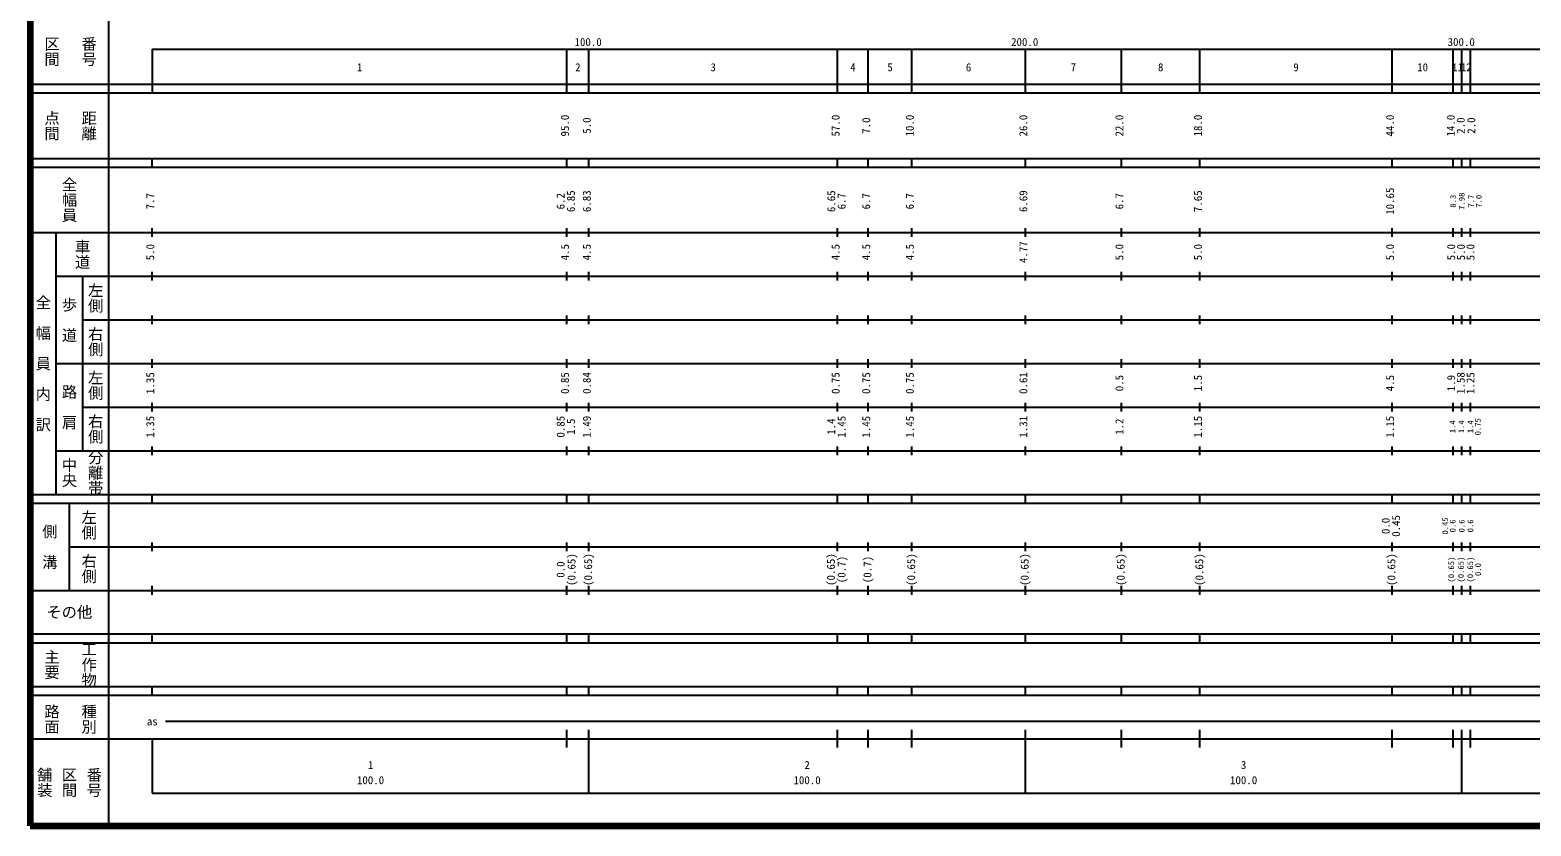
# Model space of a CAD drawing. Units: millimetres on the paper, enlarged 1000 times. Extents: x 40000 to 680000, y 20000 to 380000.
# Drawn here: x 40000 to 383823, y 20000 to 202409 of the extents above; entities that cross this region are included whole.
import ezdxf
from ezdxf.enums import TextEntityAlignment as Align

# ---------------------------------------------------------------- set-up
doc = ezdxf.new("R2010")
doc.units = ezdxf.units.MM
doc.header["$LTSCALE"] = 1000
doc.layers.add('M-TTL', color=2, linetype='Continuous', lineweight=140)
doc.layers.add('M-TTL-BAND', color=7, linetype='Continuous', lineweight=25)
doc.styles.add('@ＭＳ ゴシック', font='')
doc.styles.add('ＭＳ ゴシック', font='')
doc.styles.get('@ＭＳ ゴシック').set_extended_font_data('@MS Gothic')
doc.styles.get('ＭＳ ゴシック').set_extended_font_data('MS Gothic')

msp = doc.modelspace()

# ---------------------------------------------------------------- linework, layer by layer
at = {"layer": 'M-TTL'}
for p, q in [((40000, 380000), (40000, 20000)), ((40000, 20000), (680000, 20000))]:
    msp.add_line(p, q, dxfattribs=at)
at = {"layer": 'M-TTL-BAND'}
for p, q in [((58000, 370000), (58000, 20000)), ((68000, 198000), (579000, 198000)), ((68000, 198000), (68000, 188000)), ((163000, 188000), (163000, 198000)), ((168000, 188000), (168000, 198000)), ((225000, 188000), (225000, 198000)), ((232000, 188000), (232000, 198000)), ((242000, 188000), (242000, 198000)), ((268000, 188000), (268000, 198000)), ((290000, 188000), (290000, 198000)), ((308000, 188000), (308000, 198000)), ((352000, 188000), (352000, 198000)), ((366000, 188000), (366000, 198000)), ((368000, 188000), (368000, 198000)), ((370000, 188000), (370000, 198000)), ((40000, 190000), (579000, 190000)), ((40000, 188000), (579000, 188000)), ((40000, 173000), (579000, 173000)), ((68000, 171000), (68000, 173000)), ((163000, 171000), (163000, 173000)), ((168000, 171000), (168000, 173000)), ((225000, 171000), (225000, 173000)), ((232000, 171000), (232000, 173000)), ((242000, 171000), (242000, 173000)), ((268000, 171000), (268000, 173000)), ((290000, 171000), (290000, 173000)), ((308000, 171000), (308000, 173000)), ((352000, 171000), (352000, 173000)), ((366000, 171000), (366000, 173000)), ((368000, 171000), (368000, 173000)), ((370000, 171000), (370000, 173000)), ((40000, 171000), (579000, 171000)), ((40000, 156000), (579000, 156000)), ((46000, 96000), (46000, 156000)), ((68000, 155000), (68000, 157000)), ((163000, 155000), (163000, 157000)), ((168000, 155000), (168000, 157000)), ((225000, 155000), (225000, 157000)), ((232000, 155000), (232000, 157000)), ((242000, 155000), (242000, 157000)), ((268000, 155000), (268000, 157000)), ((290000, 155000), (290000, 157000)), ((308000, 155000), (308000, 157000)), ((352000, 155000), (352000, 157000)), ((366000, 155000), (366000, 157000)), ((368000, 155000), (368000, 157000)), ((370000, 155000), (370000, 157000)), ((46000, 146000), (579000, 146000)), ((52000, 146000), (52000, 106000)), ((68000, 145000), (68000, 147000)), ((163000, 145000), (163000, 147000)), ((168000, 145000), (168000, 147000)), ((225000, 145000), (225000, 147000)), ((232000, 145000), (232000, 147000)), ((242000, 145000), (242000, 147000)), ((268000, 145000), (268000, 147000)), ((290000, 145000), (290000, 147000)), ((308000, 145000), (308000, 147000)), ((352000, 145000), (352000, 147000)), ((366000, 145000), (366000, 147000)), ((368000, 145000), (368000, 147000)), ((370000, 145000), (370000, 147000)), ((52000, 136000), (579000, 136000)), ((68000, 135000), (68000, 137000)), ((163000, 135000), (163000, 137000)), ((168000, 135000), (168000, 137000)), ((225000, 135000), (225000, 137000)), ((232000, 135000), (232000, 137000)), ((242000, 135000), (242000, 137000)), ((268000, 135000), (268000, 137000)), ((290000, 135000), (290000, 137000)), ((308000, 135000), (308000, 137000)), ((352000, 135000), (352000, 137000)), ((366000, 135000), (366000, 137000)), ((368000, 135000), (368000, 137000)), ((370000, 135000), (370000, 137000)), ((46000, 126000), (579000, 126000)), ((68000, 125000), (68000, 127000)), ((163000, 125000), (163000, 127000)), ((168000, 125000), (168000, 127000)), ((225000, 125000), (225000, 127000)), ((232000, 125000), (232000, 127000)), ((242000, 125000), (242000, 127000)), ((268000, 125000), (268000, 127000)), ((290000, 125000), (290000, 127000)), ((308000, 125000), (308000, 127000)), ((352000, 125000), (352000, 127000)), ((366000, 125000), (366000, 127000)), ((368000, 125000), (368000, 127000)), ((370000, 125000), (370000, 127000)), ((68000, 115000), (68000, 117000)), ((163000, 115000), (163000, 117000)), ((168000, 115000), (168000, 117000)), ((225000, 115000), (225000, 117000)), ((232000, 115000), (232000, 117000)), ((242000, 115000), (242000, 117000)), ((268000, 115000), (268000, 117000)), ((290000, 115000), (290000, 117000)), ((308000, 115000), (308000, 117000)), ((352000, 115000), (352000, 117000)), ((366000, 115000), (366000, 117000)), ((368000, 115000), (368000, 117000)), ((370000, 115000), (370000, 117000)), ((52000, 116000), (579000, 116000)), ((68000, 105000), (68000, 107000)), ((163000, 105000), (163000, 107000)), ((168000, 105000), (168000, 107000)), ((225000, 105000), (225000, 107000)), ((232000, 105000), (232000, 107000)), ((242000, 105000), (242000, 107000)), ((268000, 105000), (268000, 107000)), ((290000, 105000), (290000, 107000)), ((308000, 105000), (308000, 107000)), ((352000, 105000), (352000, 107000)), ((366000, 105000), (366000, 107000)), ((368000, 105000), (368000, 107000)), ((370000, 105000), (370000, 107000)), ((46000, 106000), (579000, 106000)), ((40000, 96000), (579000, 96000)), ((40000, 94000), (579000, 94000)), ((49000, 94000), (49000, 74000)), ((68000, 94000), (68000, 96000)), ((163000, 94000), (163000, 96000)), ((168000, 94000), (168000, 96000)), ((225000, 94000), (225000, 96000)), ((232000, 94000), (232000, 96000)), ((242000, 94000), (242000, 96000)), ((268000, 94000), (268000, 96000)), ((290000, 94000), (290000, 96000)), ((308000, 94000), (308000, 96000)), ((352000, 94000), (352000, 96000)), ((366000, 94000), (366000, 96000)), ((368000, 94000), (368000, 96000)), ((370000, 94000), (370000, 96000)), ((49000, 84000), (579000, 84000)), ((68000, 83000), (68000, 85000)), ((163000, 83000), (163000, 85000)), ((168000, 83000), (168000, 85000)), ((225000, 83000), (225000, 85000)), ((232000, 83000), (232000, 85000)), ((242000, 83000), (242000, 85000)), ((268000, 83000), (268000, 85000)), ((290000, 83000), (290000, 85000)), ((308000, 83000), (308000, 85000)), ((352000, 83000), (352000, 85000)), ((366000, 83000), (366000, 85000)), ((368000, 83000), (368000, 85000)), ((370000, 83000), (370000, 85000)), ((40000, 74000), (579000, 74000)), ((68000, 73000), (68000, 75000)), ((163000, 73000), (163000, 75000)), ((168000, 73000), (168000, 75000)), ((225000, 73000), (225000, 75000)), ((232000, 73000), (232000, 75000)), ((242000, 73000), (242000, 75000)), ((268000, 73000), (268000, 75000)), ((290000, 73000), (290000, 75000)), ((308000, 73000), (308000, 75000)), ((352000, 73000), (352000, 75000)), ((366000, 73000), (366000, 75000)), ((368000, 73000), (368000, 75000)), ((370000, 73000), (370000, 75000)), ((40000, 64000), (579000, 64000)), ((40000, 62000), (579000, 62000)), ((68000, 62000), (68000, 64000)), ((163000, 62000), (163000, 64000)), ((168000, 62000), (168000, 64000)), ((225000, 62000), (225000, 64000)), ((232000, 62000), (232000, 64000)), ((242000, 62000), (242000, 64000)), ((268000, 62000), (268000, 64000)), ((290000, 62000), (290000, 64000)), ((308000, 62000), (308000, 64000)), ((352000, 62000), (352000, 64000)), ((366000, 62000), (366000, 64000)), ((368000, 62000), (368000, 64000)), ((370000, 62000), (370000, 64000)), ((40000, 52000), (579000, 52000)), ((68000, 50000), (68000, 52000)), ((163000, 50000), (163000, 52000)), ((168000, 50000), (168000, 52000)), ((225000, 50000), (225000, 52000)), ((232000, 50000), (232000, 52000)), ((242000, 50000), (242000, 52000)), ((268000, 50000), (268000, 52000)), ((290000, 50000), (290000, 52000)), ((308000, 50000), (308000, 52000)), ((352000, 50000), (352000, 52000)), ((366000, 50000), (366000, 52000)), ((368000, 50000), (368000, 52000)), ((370000, 50000), (370000, 52000)), ((40000, 50000), (579000, 50000)), ((71000, 44000), (565000, 44000)), ((163000, 38000), (163000, 42000)), ((168000, 27500), (168000, 42000)), ((225000, 38000), (225000, 42000)), ((232000, 38000), (232000, 42000)), ((242000, 38000), (242000, 42000)), ((268000, 27500), (268000, 42000)), ((290000, 38000), (290000, 42000)), ((308000, 38000), (308000, 42000)), ((352000, 38000), (352000, 42000)), ((366000, 38000), (366000, 42000)), ((368000, 27500), (368000, 42000)), ((370000, 38000), (370000, 42000)), ((40000, 40000), (579000, 40000)), ((68000, 40000), (68000, 27500)), ((68000, 27500), (579000, 27500))]:
    msp.add_line(p, q, dxfattribs=at)

# ---------------------------------------------------------------- texts
at = {"layer": 'M-TTL-BAND', "style": '@ＭＳ ゴシック'}
for s, p in [('区間', (45000, 197500)), ('番号', (53500, 197500)), ('点間', (45000, 180500)), ('距離', (53500, 180500)), ('全幅員', (49000, 163500)), ('車道', (52000, 151000)), ('全\u3000幅\u3000員\u3000内\u3000訳', (43000, 126000)), ('歩\u3000道', (49000, 136000)), ('左側', (55000, 141000)), ('右側', (55000, 131000)), ('左側', (55000, 121000)), ('路\u3000肩', (49000, 116000)), ('右側', (55000, 111000)), ('中央', (49000, 101000)), ('分離帯', (55000, 101000)), ('左側', (53500, 89000)), ('側\u3000溝', (44500, 84000)), ('右側', (53500, 79000)), ('主要', (45000, 57000)), ('工作物', (53500, 57000)), ('路面', (45000, 44500)), ('種別', (53500, 44500)), ('舗装', (43333, 30000)), ('区間', (49000, 30000)), ('番号', (54667, 30000))]:
    msp.add_text(s, height=2566, rotation=270, dxfattribs=at).set_placement(p, align=Align.MIDDLE_CENTER)
at = {"layer": 'M-TTL-BAND', "style": 'ＭＳ ゴシック'}
for s, p in [('100.0', (167844, 198195)), ('200.0', (267844, 198195)), ('300.0', (367844, 198195)), ('1', (115500, 192405)), ('2', (165500, 192405)), ('3', (196500, 192405)), ('4', (228500, 192405)), ('5', (237000, 192405)), ('6', (255000, 192405)), ('7', (279000, 192405)), ('8', (299000, 192405)), ('9', (330000, 192405)), ('10', (359000, 192405)), ('11', (367000, 192405)), ('12', (369000, 192405)), ('as', (68000, 42500)), ('1', (118000, 32523)), ('2', (218000, 32523)), ('3', (318000, 32523)), ('100.0', (118000, 29033)), ('100.0', (218000, 29033)), ('100.0', (318000, 29033))]:
    msp.add_text(s, height=1833, dxfattribs=at).set_placement(p, align=Align.BOTTOM_CENTER)
for s, p in [('95.0', (164000, 180500)), ('5.0', (169000, 180500)), ('57.0', (226000, 180500)), ('7.0', (233000, 180500)), ('10.0', (243000, 180500)), ('26.0', (269000, 180500)), ('22.0', (291000, 180500)), ('18.0', (309000, 180500)), ('44.0', (353000, 180500)), ('14.0', (366917, 180500)), ('2.0', (369188, 180500)), ('2.0', (371615, 180500)), ('6.85', (165370, 163174)), ('6.83', (169000, 163174)), ('6.65', (225000, 163174)), ('6.69', (269000, 163174)), ('7.65', (309000, 163174)), ('10.65', (353000, 163174)), ('7.7', (69000, 163174)), ('6.2', (163000, 163174)), ('6.7', (227370, 163174)), ('6.7', (233000, 163174)), ('6.7', (243000, 163174)), ('6.7', (291000, 163174)), ('5.0', (69000, 151500)), ('4.5', (164000, 151500)), ('4.5', (169000, 151500)), ('4.5', (226000, 151500)), ('4.5', (233000, 151500)), ('4.5', (243000, 151500)), ('4.77', (269000, 151500)), ('5.0', (291000, 151500)), ('5.0', (309000, 151500)), ('5.0', (353000, 151500)), ('5.0', (367000, 151500)), ('5.0', (369234, 151500)), ('5.0', (371429, 151500)), ('1.35', (69000, 121500)), ('0.85', (164000, 121500)), ('0.84', (169000, 121500)), ('0.75', (226000, 121500)), ('0.75', (233000, 121500)), ('0.75', (243000, 121500)), ('0.61', (269000, 121500)), ('1.58', (369188, 121500)), ('1.25', (371422, 121500)), ('0.5', (291000, 121500)), ('1.5', (309000, 121500)), ('4.5', (353000, 121500)), ('1.9', (367000, 121500)), ('1.35', (69000, 111500)), ('0.85', (163000, 111500)), ('1.49', (169000, 111500)), ('1.45', (227370, 111500)), ('1.45', (233000, 111500)), ('1.45', (243000, 111500)), ('1.31', (269000, 111500)), ('1.15', (309000, 111500)), ('1.15', (353000, 111500)), ('1.5', (165370, 111500)), ('1.4', (225000, 111500)), ('1.2', (291000, 111500)), ('0.0', (352000, 88764)), ('0.45', (354370, 88764)), ('0.0', (162999, 78764)), ('(0.65)', (165499, 78764)), ('(0.65)', (169303, 78764)), ('(0.65)', (224922, 78764)), ('(0.7)', (227370, 78764)), ('(0.7)', (233303, 78764)), ('(0.65)', (243303, 78764)), ('(0.65)', (269303, 78764)), ('(0.65)', (291303, 78764)), ('(0.65)', (309303, 78764)), ('(0.65)', (353303, 78764))]:
    msp.add_text(s, height=1833, rotation=90, dxfattribs=at).set_placement(p, align=Align.BOTTOM_CENTER)
at = {"layer": 'M-TTL-BAND', "style": 'ＭＳ ゴシック', "width": 1.1}
for s, p in [('7.98', (369000, 163174)), ('8.3', (367000, 163174)), ('7.7', (371186, 163174)), ('7.0', (372934, 163174)), ('1.4', (366906, 111500)), ('1.4', (368906, 111500)), ('1.4', (370990, 111500)), ('0.75', (372703, 111500)), ('0.45', (365218, 88764)), ('0.6', (366938, 88764)), ('0.6', (369000, 88764)), ('0.6', (371000, 88764)), ('(0.65)', (366603, 78764)), ('(0.65)', (368824, 78764)), ('(0.65)', (370961, 78764)), ('0.0', (372741, 78764))]:
    msp.add_text(s, height=1320, rotation=90, dxfattribs=at).set_placement(p, align=Align.BOTTOM_CENTER)
at = {"layer": 'M-TTL-BAND', "style": 'ＭＳ ゴシック'}
msp.add_text('その他', height=2566, dxfattribs=at).set_placement((49000, 69000), align=Align.MIDDLE_CENTER)

doc.saveas('drawing.dxf')
